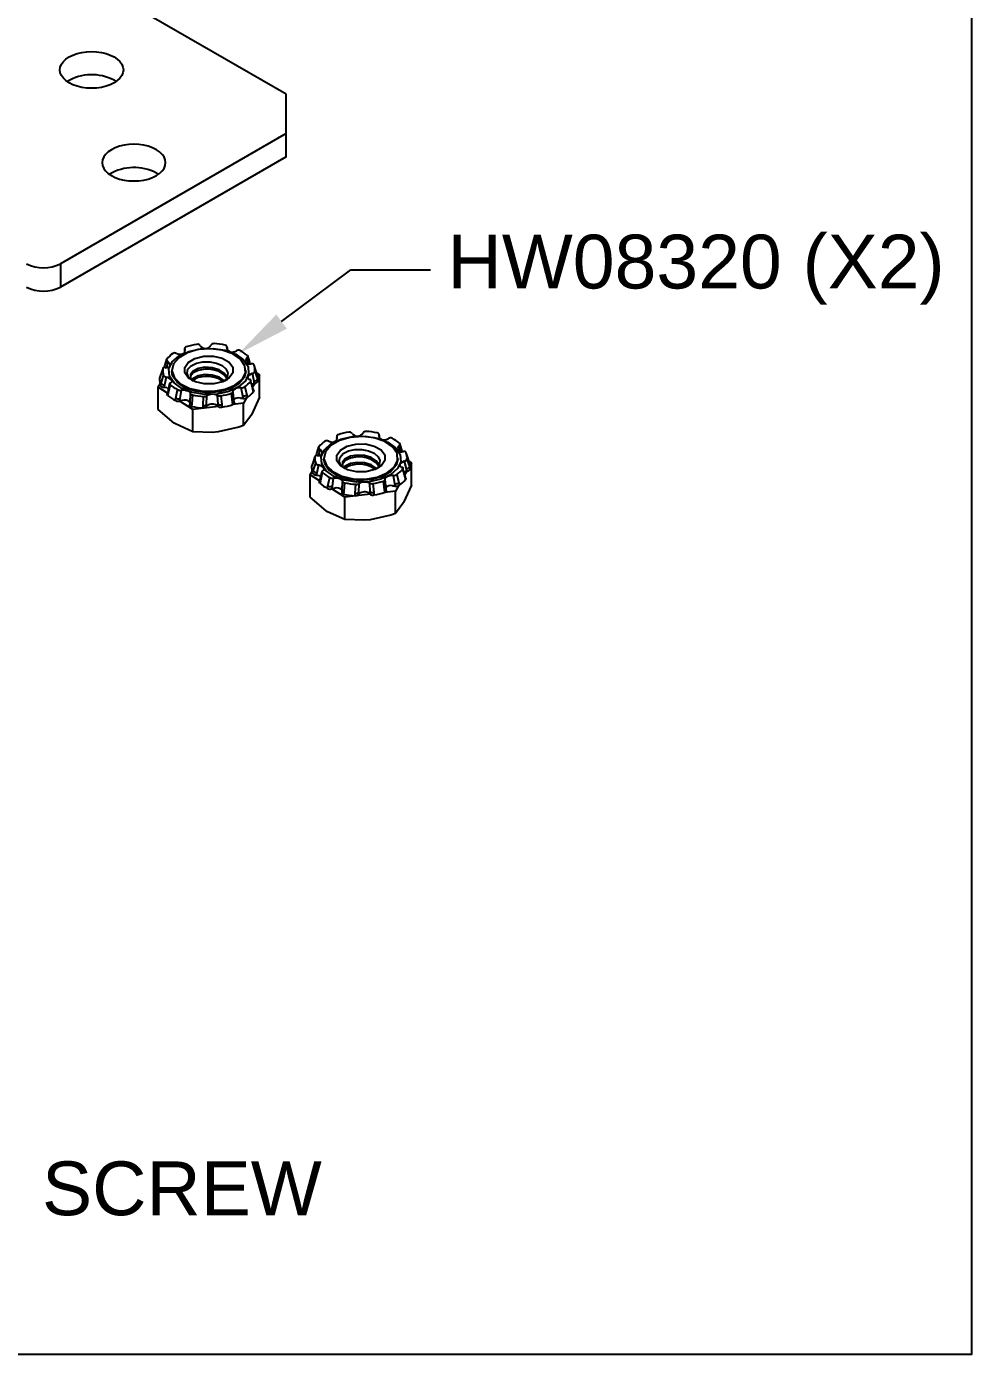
# Model space of a CAD drawing. Extents: x 0 to 11.4, y -13.7 to 0.
# Drawn here: x 8.121 to 11.414, y -13.68 to -9.052 of the extents above; entities that cross this region are included whole.
import ezdxf
from ezdxf import colors
from ezdxf.entities.mleader import LeaderData, LeaderLine
from ezdxf.math import Vec2, Vec3

# ---------------------------------------------------------------- set-up
doc = ezdxf.new("R2010")
doc.units = 0
doc.header["$LTSCALE"] = 0.5
doc.header["$MEASUREMENT"] = 0
for name, color, linetype in [('FAB DWG', 221, 'CONTINUOUS'), ('Hardware', 242, 'CONTINUOUS'), ('Mounting', 4, 'CONTINUOUS')]:
    doc.layers.add(name, color=color, linetype=linetype)
doc.layers.add('Text-Unprinted', color=131, linetype='CONTINUOUS', plot=False)
doc.styles.add('LSAD_Standard', font='arial.ttf')

msp = doc.modelspace()

# ---------------------------------------------------------------- linework, layer by layer
at = {"layer": 'Hardware', "linetype": 'Continuous', "transparency": 16777216}
for p, q in [((8.672, -10.1765), (8.6709, -10.1872)), ((8.8199, -10.1745), (8.8196, -10.1701)), ((8.6022, -10.2344), (8.6097, -10.2106)), ((8.6126, -10.2192), (8.6081, -10.2407)), ((8.8935, -10.2276), (8.8895, -10.207)), ((8.8905, -10.1983), (8.8973, -10.2214)), ((8.9001, -10.228), (8.8988, -10.2236)), ((8.5868, -10.2709), (8.5844, -10.2782)), ((8.587, -10.2701), (8.5845, -10.2774)), ((8.5954, -10.2446), (8.5868, -10.2709)), ((8.5868, -10.2709), (8.587, -10.2701)), ((8.5899, -10.2944), (8.5985, -10.2676)), ((8.6015, -10.2357), (8.5998, -10.2409)), ((8.6079, -10.2739), (8.6019, -10.301)), ((8.6272, -10.2491), (8.6272, -10.2537)), ((8.6299, -10.269), (8.6272, -10.2537)), ((8.8848, -10.2537), (8.8848, -10.2491)), ((8.9144, -10.2873), (8.9085, -10.2607)), ((8.9203, -10.2511), (8.9138, -10.2315)), ((8.9165, -10.2537), (8.9251, -10.2797)), ((8.9246, -10.264), (8.9203, -10.2511)), ((8.9234, -10.2602), (8.9325, -10.266)), ((8.9325, -10.266), (8.9273, -10.2752)), ((8.9325, -10.3439), (8.9325, -10.266)), ((8.5795, -10.3087), (8.586, -10.2972)), ((8.5795, -10.3866), (8.5795, -10.3087)), ((8.612, -10.3297), (8.5795, -10.3087)), ((8.5844, -10.2782), (8.5847, -10.2775)), ((8.5875, -10.3022), (8.5899, -10.2944)), ((8.6019, -10.301), (8.5996, -10.3089)), ((8.5996, -10.3089), (8.6019, -10.309)), ((8.6019, -10.309), (8.6019, -10.301)), ((8.6195, -10.2964), (8.6129, -10.3255)), ((8.6215, -10.2999), (8.6147, -10.3292)), ((8.6411, -10.3471), (8.6474, -10.3175)), ((8.6597, -10.3197), (8.6554, -10.3487)), ((8.8741, -10.3392), (8.8692, -10.3105)), ((8.8812, -10.3073), (8.8884, -10.3362)), ((8.9098, -10.3162), (8.9023, -10.2876)), ((8.9159, -10.2951), (8.9079, -10.3092)), ((8.912, -10.3242), (8.9098, -10.3162)), ((8.9129, -10.3213), (8.9106, -10.3132)), ((8.9144, -10.2953), (8.9144, -10.2873)), ((8.9169, -10.2949), (8.9144, -10.2873)), ((8.9144, -10.2953), (8.9169, -10.2949)), ((8.9251, -10.2797), (8.9276, -10.2873)), ((8.6131, -10.3257), (8.6109, -10.3339)), ((8.6147, -10.3292), (8.6125, -10.3373)), ((8.6131, -10.3257), (8.6131, -10.3256)), ((8.6395, -10.3556), (8.6411, -10.3471)), ((8.6554, -10.3487), (8.6538, -10.3574)), ((8.6538, -10.3574), (8.6554, -10.3568)), ((8.6998, -10.3863), (8.6545, -10.3571)), ((8.6554, -10.3568), (8.6554, -10.3487)), ((8.69, -10.3626), (8.6889, -10.3714)), ((8.6908, -10.3614), (8.6924, -10.3313)), ((8.6965, -10.3668), (8.6955, -10.3756)), ((8.6989, -10.3359), (8.6965, -10.3668)), ((8.7361, -10.3724), (8.7378, -10.3413)), ((8.7484, -10.3392), (8.7472, -10.3693)), ((8.7887, -10.3675), (8.7866, -10.3375)), ((8.7887, -10.3755), (8.7887, -10.3675)), ((8.7892, -10.3764), (8.7887, -10.3675)), ((8.7981, -10.3387), (8.801, -10.3695)), ((8.8387, -10.3606), (8.8351, -10.3299)), ((8.8401, -10.3692), (8.8387, -10.3606)), ((8.8763, -10.3649), (8.8397, -10.3694)), ((8.8399, -10.3249), (8.8424, -10.3547)), ((8.8452, -10.365), (8.8439, -10.3563)), ((8.8741, -10.3472), (8.8741, -10.3392)), ((8.8759, -10.3476), (8.8741, -10.3392)), ((8.8741, -10.3472), (8.8759, -10.3476)), ((8.8868, -10.3464), (8.8763, -10.3649)), ((8.8763, -10.4428), (8.8763, -10.3649)), ((8.8884, -10.3362), (8.8902, -10.3447)), ((8.9325, -10.3439), (8.9044, -10.4047)), ((8.7887, -10.3755), (8.6998, -10.3863)), ((8.6998, -10.4642), (8.6998, -10.3863)), ((8.736, -10.3812), (8.7361, -10.3724)), ((8.7472, -10.3693), (8.7471, -10.3782)), ((8.7471, -10.3782), (8.7472, -10.3773)), ((8.7472, -10.3773), (8.7472, -10.3693)), ((8.7887, -10.3755), (8.7892, -10.3764)), ((8.801, -10.3695), (8.8015, -10.3784)), ((8.6998, -10.4642), (8.6396, -10.4368)), ((9.2021, -10.4825), (9.2009, -10.4932)), ((9.3499, -10.4805), (9.3496, -10.476)), ((9.4205, -10.5043), (9.4273, -10.5274)), ((9.1255, -10.5505), (9.1168, -10.5769)), ((9.1315, -10.5417), (9.1298, -10.5469)), ((9.1322, -10.5404), (9.1397, -10.5166)), ((9.1426, -10.5252), (9.1381, -10.5466)), ((9.4235, -10.5336), (9.4195, -10.513)), ((9.4302, -10.534), (9.4288, -10.5296)), ((9.4503, -10.557), (9.4438, -10.5375)), ((9.1168, -10.5769), (9.1144, -10.5842)), ((9.1144, -10.5842), (9.1147, -10.5834)), ((9.117, -10.5761), (9.1146, -10.5834)), ((9.1168, -10.5769), (9.117, -10.5761)), ((9.1199, -10.6003), (9.1285, -10.5736)), ((9.1379, -10.5798), (9.132, -10.6069)), ((9.1572, -10.5551), (9.1572, -10.5597)), ((9.1599, -10.575), (9.1572, -10.5597)), ((9.4148, -10.5597), (9.4148, -10.5551)), ((9.4398, -10.6222), (9.4323, -10.5936)), ((9.4444, -10.5933), (9.4385, -10.5667)), ((9.4444, -10.6013), (9.4444, -10.5933)), ((9.4469, -10.6009), (9.4444, -10.5933)), ((9.4465, -10.5597), (9.4552, -10.5857)), ((9.4547, -10.5699), (9.4503, -10.557)), ((9.4534, -10.5661), (9.4625, -10.572)), ((9.4552, -10.5857), (9.4576, -10.5933)), ((9.4625, -10.572), (9.4573, -10.5811)), ((9.4625, -10.6498), (9.4625, -10.572)), ((9.1095, -10.6147), (9.1161, -10.6032)), ((9.142, -10.6357), (9.1095, -10.6147)), ((9.1095, -10.6926), (9.1095, -10.6147)), ((9.1176, -10.6082), (9.1199, -10.6003)), ((9.132, -10.6069), (9.1296, -10.6148)), ((9.1296, -10.6148), (9.132, -10.615)), ((9.132, -10.615), (9.132, -10.6069)), ((9.1431, -10.6316), (9.1409, -10.6399)), ((9.1447, -10.6351), (9.1426, -10.6433)), ((9.1496, -10.6023), (9.1429, -10.6315)), ((9.1431, -10.6316), (9.1431, -10.6315)), ((9.1515, -10.6059), (9.1447, -10.6351)), ((9.1711, -10.6531), (9.1774, -10.6235)), ((9.1897, -10.6257), (9.1854, -10.6547)), ((9.2208, -10.6673), (9.2224, -10.6373)), ((9.2289, -10.6418), (9.2265, -10.6728)), ((9.2784, -10.6452), (9.2772, -10.6752)), ((9.3187, -10.6734), (9.3167, -10.6435)), ((9.3281, -10.6446), (9.331, -10.6755)), ((9.3687, -10.6666), (9.3652, -10.6358)), ((9.3699, -10.6308), (9.3724, -10.6607)), ((9.4041, -10.6451), (9.3992, -10.6165)), ((9.4041, -10.6532), (9.4041, -10.6451)), ((9.406, -10.6536), (9.4041, -10.6451)), ((9.4112, -10.6133), (9.4184, -10.6422)), ((9.4184, -10.6422), (9.4202, -10.6506)), ((9.4459, -10.6011), (9.4379, -10.6152)), ((9.4421, -10.6301), (9.4398, -10.6222)), ((9.4429, -10.6272), (9.4406, -10.6192)), ((9.4444, -10.6013), (9.4469, -10.6009)), ((9.1695, -10.6616), (9.1711, -10.6531)), ((9.1854, -10.6547), (9.1838, -10.6633)), ((9.1838, -10.6633), (9.1854, -10.6628)), ((9.2298, -10.6923), (9.1845, -10.6631)), ((9.1854, -10.6628), (9.1854, -10.6547)), ((9.22, -10.6685), (9.219, -10.6774)), ((9.2265, -10.6728), (9.2255, -10.6815)), ((9.3187, -10.6815), (9.2298, -10.6923)), ((9.266, -10.6872), (9.2661, -10.6783)), ((9.2661, -10.6783), (9.2678, -10.6473)), ((9.2772, -10.6752), (9.2771, -10.6842)), ((9.2771, -10.6842), (9.2772, -10.6833)), ((9.2772, -10.6833), (9.2772, -10.6752)), ((9.3187, -10.6815), (9.3187, -10.6734)), ((9.3192, -10.6823), (9.3187, -10.6734)), ((9.3187, -10.6815), (9.3192, -10.6823)), ((9.331, -10.6755), (9.3315, -10.6843)), ((9.3701, -10.6752), (9.3687, -10.6666)), ((9.4063, -10.6709), (9.3697, -10.6753)), ((9.3752, -10.671), (9.3739, -10.6623)), ((9.4041, -10.6532), (9.406, -10.6536)), ((9.4168, -10.6523), (9.4063, -10.6709)), ((9.4063, -10.7488), (9.4063, -10.6709)), ((9.4625, -10.6498), (9.4344, -10.7107)), ((9.2298, -10.7701), (9.2298, -10.6923)), ((9.2298, -10.7701), (9.1697, -10.7427))]:
    msp.add_line(p, q, dxfattribs=at)
at = {"layer": 'Hardware', "linetype": 'Continuous', "transparency": 16777216, "flags": 128}
for points in [[(8.6193, -10.2703), (8.6172, -10.2451), (8.6286, -10.2208), (8.6525, -10.1996), (8.6865, -10.1838), (8.7273, -10.1749), (8.771, -10.1736), (8.8131, -10.1802), (8.8497, -10.194), (8.8771, -10.2136), (8.8926, -10.2372), (8.8948, -10.2624), (8.8834, -10.2867), (8.8595, -10.3078), (8.8255, -10.3237), (8.7846, -10.3326), (8.741, -10.3339), (8.6988, -10.3273), (8.6623, -10.3135), (8.6349, -10.2938), (8.6193, -10.2703)], [(8.882, -10.2339), (8.8666, -10.2111), (8.8392, -10.1924), (8.8028, -10.1799), (8.7613, -10.1748), (8.7192, -10.1779), (8.6811, -10.1886), (8.6512, -10.2059), (8.6325, -10.2279), (8.6273, -10.2522), (8.636, -10.2761), (8.6577, -10.2972), (8.6901, -10.313), (8.7296, -10.3219), (8.7719, -10.3229), (8.8126, -10.3159), (8.8471, -10.3017), (8.8717, -10.2818), (8.8838, -10.2583), (8.882, -10.2339)], [(8.6428, -10.1909), (8.644, -10.1915), (8.6511, -10.1937), (8.6583, -10.1941), (8.6645, -10.1927), (8.6692, -10.1897), (8.6721, -10.1855), (8.6729, -10.1805), (8.672, -10.1765)], [(8.8196, -10.1701), (8.8194, -10.1711), (8.8201, -10.1766), (8.8233, -10.1814), (8.8283, -10.1846), (8.8344, -10.1862), (8.841, -10.186), (8.8477, -10.1841), (8.8522, -10.1817)], [(8.6035, -10.2407), (8.6048, -10.2408), (8.6114, -10.2405), (8.6167, -10.2386), (8.6198, -10.2354), (8.6208, -10.2313), (8.6195, -10.2268), (8.6162, -10.2223), (8.6126, -10.2192)], [(8.6097, -10.2106), (8.6088, -10.2126), (8.6091, -10.2149), (8.6103, -10.2172), (8.6126, -10.2192)], [(8.6725, -10.2592), (8.6721, -10.24), (8.6845, -10.2222), (8.7078, -10.2084), (8.7385, -10.2009), (8.7718, -10.2007), (8.8027, -10.2079), (8.8264, -10.2213), (8.8395, -10.239), (8.8398, -10.2582), (8.8274, -10.2761), (8.8041, -10.2898), (8.7735, -10.2973), (8.7402, -10.2975), (8.7093, -10.2904), (8.6855, -10.2769), (8.6725, -10.2592)], [(8.7006, -10.2867), (8.6997, -10.2863), (8.6857, -10.2742), (8.68, -10.2604), (8.6832, -10.2464), (8.6946, -10.2342), (8.7129, -10.2251), (8.7353, -10.2202), (8.7598, -10.22), (8.7828, -10.2246), (8.8022, -10.2333), (8.8157, -10.2452), (8.8218, -10.2587), (8.8202, -10.2727), (8.8174, -10.2781), (8.8174, -10.2781)], [(8.8895, -10.207), (8.8887, -10.2079), (8.885, -10.2129), (8.8837, -10.2179), (8.8848, -10.2223), (8.888, -10.2256), (8.8929, -10.2276), (8.899, -10.2281), (8.9041, -10.2275)], [(8.8973, -10.2214), (8.8982, -10.2225), (8.8988, -10.2236)], [(8.6035, -10.2407), (8.6004, -10.2407), (8.5979, -10.2414), (8.5962, -10.2428), (8.5954, -10.2446)], [(8.6022, -10.2344), (8.6015, -10.2355), (8.6015, -10.2357)], [(8.6224, -10.2944), (8.6233, -10.2941), (8.627, -10.2918), (8.6283, -10.2887), (8.6272, -10.2851), (8.624, -10.2814), (8.6191, -10.2781), (8.6129, -10.2753), (8.6079, -10.2739)], [(8.8848, -10.2537), (8.8794, -10.275), (8.8608, -10.2969), (8.8308, -10.3143), (8.7927, -10.325), (8.7507, -10.328), (8.7092, -10.323), (8.6727, -10.3105), (8.6453, -10.2918), (8.6299, -10.269)], [(8.8196, -10.2749), (8.8097, -10.2598), (8.7916, -10.248), (8.768, -10.2409), (8.7426, -10.2395), (8.7193, -10.2436), (8.7015, -10.2525), (8.6921, -10.2645), (8.6923, -10.2775), (8.6972, -10.2834)], [(8.8171, -10.2775), (8.8097, -10.2662), (8.7916, -10.2543), (8.7758, -10.2489), (8.7583, -10.246), (8.7426, -10.2458), (8.7193, -10.25), (8.7015, -10.2589), (8.6921, -10.2709), (8.6922, -10.2772)], [(8.8105, -10.2865), (8.8097, -10.2853), (8.7916, -10.2735), (8.768, -10.2664), (8.7426, -10.265), (8.7193, -10.2691), (8.7015, -10.278), (8.6978, -10.2828)], [(8.8035, -10.2876), (8.7916, -10.2798), (8.7758, -10.2744), (8.7583, -10.2715), (8.7426, -10.2713), (8.7193, -10.2755), (8.7015, -10.2844), (8.6998, -10.2865)], [(8.8106, -10.2864), (8.821, -10.2804), (8.829, -10.2733)], [(8.9085, -10.2607), (8.9072, -10.2611), (8.9005, -10.2642), (8.8953, -10.268), (8.8921, -10.2721), (8.8912, -10.2758), (8.8924, -10.2789), (8.8958, -10.2812), (8.8994, -10.2822)], [(8.6019, -10.309), (8.6092, -10.3102), (8.6108, -10.3107)], [(8.6108, -10.3107), (8.6159, -10.3116), (8.6162, -10.3117)], [(8.6224, -10.2944), (8.6206, -10.2953), (8.6198, -10.2966), (8.6201, -10.2982), (8.6215, -10.2999)], [(8.6924, -10.3313), (8.6925, -10.3309), (8.6918, -10.328), (8.6887, -10.3252), (8.6837, -10.3228), (8.6776, -10.3209), (8.6709, -10.3197), (8.6643, -10.3194), (8.6597, -10.3197)], [(8.8692, -10.3105), (8.868, -10.3105), (8.8609, -10.311), (8.8537, -10.3125), (8.8474, -10.3147), (8.8427, -10.3174), (8.8399, -10.3202), (8.8391, -10.323), (8.8399, -10.3249)], [(8.9023, -10.2876), (8.9031, -10.2858), (8.9029, -10.2842), (8.9016, -10.283), (8.8994, -10.2822)], [(8.9056, -10.2978), (8.9127, -10.2956), (8.9144, -10.2953)], [(8.9128, -10.3213), (8.9129, -10.3227), (8.912, -10.3242)], [(8.6125, -10.3373), (8.6112, -10.3357), (8.6109, -10.3341), (8.611, -10.3339)], [(8.6554, -10.3568), (8.6608, -10.3556), (8.6623, -10.3555)], [(8.6965, -10.3668), (8.6947, -10.3663), (8.6931, -10.3657), (8.6917, -10.365), (8.6908, -10.3643), (8.6902, -10.3635), (8.6899, -10.3627), (8.69, -10.3626)], [(8.69, -10.3626), (8.6902, -10.362), (8.6908, -10.3614)], [(8.6924, -10.3313), (8.6925, -10.3326), (8.6937, -10.3338), (8.6959, -10.335), (8.6989, -10.3359)], [(8.8351, -10.3299), (8.8378, -10.3288), (8.8395, -10.3275), (8.8403, -10.3261), (8.8399, -10.3249)], [(8.8387, -10.3606), (8.8404, -10.3599), (8.8418, -10.3592), (8.8429, -10.3584), (8.8436, -10.3576), (8.8439, -10.3567), (8.8439, -10.3563)], [(8.8451, -10.3651), (8.8452, -10.3657), (8.8442, -10.3671), (8.8423, -10.3683), (8.8401, -10.3692)], [(8.8664, -10.3466), (8.8728, -10.347), (8.8741, -10.3472)], [(8.6396, -10.4368), (8.6354, -10.4339), (8.5795, -10.3866)], [(8.6955, -10.3756), (8.6926, -10.3747), (8.6904, -10.3736), (8.6892, -10.3723), (8.6891, -10.3714)], [(8.7471, -10.3782), (8.7463, -10.3793), (8.7446, -10.3803), (8.7419, -10.381), (8.7388, -10.3813), (8.736, -10.3812)], [(8.7472, -10.3773), (8.7488, -10.3748), (8.7496, -10.3743)], [(8.785, -10.3727), (8.7883, -10.3749), (8.7887, -10.3755)], [(8.9044, -10.4047), (8.9024, -10.4082), (8.8763, -10.4428)], [(8.8763, -10.4428), (8.8602, -10.4483), (8.788, -10.4649)], [(8.788, -10.4649), (8.769, -10.4666), (8.6998, -10.4642)], [(9.1493, -10.5763), (9.1472, -10.5511), (9.1586, -10.5267), (9.1825, -10.5056), (9.2165, -10.4898), (9.2573, -10.4808), (9.301, -10.4796), (9.3431, -10.4862), (9.3797, -10.5), (9.4071, -10.5196), (9.4226, -10.5432), (9.4248, -10.5684), (9.4134, -10.5927), (9.3895, -10.6138), (9.3555, -10.6296), (9.3146, -10.6386), (9.271, -10.6398), (9.2289, -10.6333), (9.1923, -10.6195), (9.1649, -10.5998), (9.1493, -10.5763)], [(9.4121, -10.5398), (9.3966, -10.517), (9.3692, -10.4984), (9.3328, -10.4858), (9.2913, -10.4808), (9.2492, -10.4838), (9.2112, -10.4946), (9.1812, -10.5119), (9.1626, -10.5339), (9.1573, -10.5582), (9.166, -10.5821), (9.1877, -10.6031), (9.2201, -10.619), (9.2596, -10.6279), (9.3019, -10.6289), (9.3426, -10.6219), (9.3771, -10.6077), (9.4017, -10.5877), (9.4138, -10.5643), (9.4121, -10.5398)], [(9.1728, -10.4969), (9.174, -10.4974), (9.1811, -10.4997), (9.1883, -10.5001), (9.1945, -10.4986), (9.1992, -10.4956), (9.2021, -10.4914), (9.2029, -10.4865), (9.2021, -10.4825)], [(9.2025, -10.5652), (9.2021, -10.546), (9.2146, -10.5281), (9.2379, -10.5144), (9.2685, -10.5069), (9.3018, -10.5067), (9.3327, -10.5139), (9.3565, -10.5273), (9.3695, -10.545), (9.3699, -10.5642), (9.3574, -10.582), (9.3341, -10.5958), (9.3035, -10.6033), (9.2702, -10.6035), (9.2393, -10.5963), (9.2155, -10.5829), (9.2025, -10.5652)], [(9.3496, -10.476), (9.3494, -10.4771), (9.3502, -10.4826), (9.3533, -10.4873), (9.3583, -10.4906), (9.3644, -10.4921), (9.3711, -10.4919), (9.3777, -10.4901), (9.3822, -10.4877)], [(9.1335, -10.5467), (9.1304, -10.5467), (9.1279, -10.5474), (9.1262, -10.5487), (9.1255, -10.5505)], [(9.1322, -10.5404), (9.1316, -10.5415), (9.1315, -10.5417)], [(9.1335, -10.5467), (9.1348, -10.5468), (9.1415, -10.5465), (9.1467, -10.5445), (9.1499, -10.5413), (9.1508, -10.5373), (9.1495, -10.5328), (9.1462, -10.5283), (9.1426, -10.5252)], [(9.1397, -10.5166), (9.1388, -10.5186), (9.1391, -10.5209), (9.1404, -10.5231), (9.1426, -10.5252)], [(9.2306, -10.5926), (9.2297, -10.5923), (9.2157, -10.5802), (9.21, -10.5663), (9.2132, -10.5524), (9.2246, -10.5402), (9.243, -10.531), (9.2654, -10.5262), (9.2898, -10.526), (9.3128, -10.5306), (9.3322, -10.5392), (9.3457, -10.5511), (9.3519, -10.5647), (9.3502, -10.5787), (9.3474, -10.5841), (9.3474, -10.5841)], [(9.3497, -10.5809), (9.3397, -10.5658), (9.3216, -10.5539), (9.298, -10.5469), (9.2726, -10.5454), (9.2493, -10.5496), (9.2315, -10.5585), (9.2221, -10.5705), (9.2223, -10.5835), (9.2273, -10.5894)], [(9.3471, -10.5834), (9.3397, -10.5722), (9.3216, -10.5603), (9.3058, -10.5549), (9.2883, -10.552), (9.2726, -10.5518), (9.2493, -10.556), (9.2315, -10.5648), (9.2221, -10.5768), (9.2222, -10.5832)], [(9.4195, -10.513), (9.4187, -10.5138), (9.415, -10.5188), (9.4137, -10.5239), (9.4148, -10.5283), (9.418, -10.5316), (9.4229, -10.5336), (9.429, -10.5341), (9.4341, -10.5335)], [(9.4273, -10.5274), (9.4282, -10.5285), (9.4288, -10.5296)], [(9.1525, -10.6003), (9.1533, -10.6001), (9.157, -10.5978), (9.1583, -10.5946), (9.1572, -10.591), (9.154, -10.5874), (9.1491, -10.5841), (9.1429, -10.5813), (9.1379, -10.5798)], [(9.4148, -10.5597), (9.4094, -10.5809), (9.3908, -10.6029), (9.3608, -10.6202), (9.3227, -10.631), (9.2807, -10.634), (9.2392, -10.629), (9.2028, -10.6164), (9.1754, -10.5978), (9.1599, -10.575)], [(9.3405, -10.5925), (9.3397, -10.5913), (9.3216, -10.5794), (9.298, -10.5724), (9.2726, -10.5709), (9.2493, -10.5751), (9.2315, -10.584), (9.2278, -10.5887)], [(9.3335, -10.5936), (9.3216, -10.5858), (9.3058, -10.5804), (9.2883, -10.5775), (9.2726, -10.5773), (9.2493, -10.5815), (9.2315, -10.5903), (9.2298, -10.5925)], [(9.3406, -10.5924), (9.351, -10.5864), (9.3591, -10.5793)], [(9.4385, -10.5667), (9.4372, -10.5671), (9.4305, -10.5702), (9.4253, -10.574), (9.4221, -10.578), (9.4212, -10.5817), (9.4225, -10.5848), (9.4258, -10.5872), (9.4294, -10.5882)], [(9.4323, -10.5936), (9.4331, -10.5918), (9.4329, -10.5902), (9.4316, -10.589), (9.4294, -10.5882)], [(9.132, -10.615), (9.1392, -10.6162), (9.1409, -10.6167)], [(9.1409, -10.6167), (9.1459, -10.6176), (9.1462, -10.6176)], [(9.1426, -10.6433), (9.1412, -10.6416), (9.1409, -10.64), (9.141, -10.6399)], [(9.1525, -10.6003), (9.1506, -10.6013), (9.1498, -10.6026), (9.1501, -10.6042), (9.1515, -10.6059)], [(9.2224, -10.6373), (9.2226, -10.6368), (9.2218, -10.634), (9.2187, -10.6312), (9.2137, -10.6287), (9.2076, -10.6269), (9.2009, -10.6257), (9.1943, -10.6253), (9.1897, -10.6257)], [(9.2224, -10.6373), (9.2225, -10.6386), (9.2238, -10.6398), (9.2259, -10.6409), (9.2289, -10.6418)], [(9.3652, -10.6358), (9.3678, -10.6347), (9.3696, -10.6334), (9.3703, -10.6321), (9.3699, -10.6308)], [(9.3992, -10.6165), (9.398, -10.6165), (9.3909, -10.6169), (9.3837, -10.6185), (9.3775, -10.6207), (9.3727, -10.6234), (9.3699, -10.6262), (9.3691, -10.629), (9.3699, -10.6308)], [(9.4356, -10.6038), (9.4427, -10.6016), (9.4444, -10.6013)], [(9.4429, -10.6272), (9.4429, -10.6287), (9.4421, -10.6301)], [(9.1854, -10.6628), (9.1908, -10.6616), (9.1923, -10.6615)], [(9.2255, -10.6815), (9.2226, -10.6807), (9.2204, -10.6796), (9.2192, -10.6783), (9.2191, -10.6774)], [(9.22, -10.6685), (9.2202, -10.668), (9.2208, -10.6673)], [(9.2265, -10.6728), (9.2247, -10.6723), (9.2231, -10.6717), (9.2218, -10.671), (9.2208, -10.6702), (9.2202, -10.6695), (9.22, -10.6687), (9.22, -10.6685)], [(9.2771, -10.6842), (9.2763, -10.6853), (9.2746, -10.6863), (9.2719, -10.6869), (9.2688, -10.6873), (9.266, -10.6872)], [(9.2772, -10.6833), (9.2789, -10.6808), (9.2796, -10.6802)], [(9.3151, -10.6787), (9.3183, -10.6809), (9.3187, -10.6815)], [(9.3687, -10.6666), (9.3704, -10.6659), (9.3718, -10.6652), (9.3729, -10.6644), (9.3736, -10.6635), (9.3739, -10.6627), (9.3739, -10.6623)], [(9.3751, -10.671), (9.3752, -10.6717), (9.3743, -10.673), (9.3723, -10.6743), (9.3701, -10.6752)], [(9.3964, -10.6525), (9.4028, -10.6529), (9.4041, -10.6532)], [(9.1697, -10.7427), (9.1654, -10.7399), (9.1095, -10.6926)], [(9.4344, -10.7107), (9.4324, -10.7141), (9.4063, -10.7488)], [(9.318, -10.7708), (9.299, -10.7726), (9.2298, -10.7701)], [(9.4063, -10.7488), (9.3902, -10.7543), (9.318, -10.7708)]]:
    msp.add_lwpolyline(points, dxfattribs=at)
at = {"layer": 'Hardware', "linetype": 'Continuous', "transparency": 16777216}
for centre, radius, start, end in [((8.6781, -10.1746), 0.00634, 101.3988, 198.027), ((8.7502, -10.3953), 0.2385, 98.7652, 107.9294), ((8.7161, -10.171), 0.0117, 37.6775, 100.7516), ((8.7439, -10.1507), 0.0228, 215.2748, 329.7452), ((8.7728, -10.1675), 0.0106, 82.8637, 150.3806), ((8.7573, -10.4186), 0.2623, 77.7146, 86.3153), ((8.8124, -10.1695), 0.00714, 355.3342, 84.6251), ((8.8593, -10.1923), 0.0127, 65.6104, 123.6958), ((8.8031, -10.299), 0.1333, 49.0394, 62.5532), ((8.6903, -10.2756), 0.1035, 125.1105, 141.1184), ((8.6368, -10.2015), 0.0121, 60.5714, 120.0429), ((8.8865, -10.2023), 0.00565, 302.5982, 44.3927), ((8.8935, -10.225), 0.00549, 326.4693, 14.7058), ((8.9069, -10.235), 0.00792, 33.3804, 110.3856), ((8.6502, -10.2491), 0.055, 175.2716, 199.7153), ((8.6096, -10.2611), 0.0129, 210.4472, 262.2003), ((8.6068, -10.2371), 0.00546, 165.7377, 222.8706), ((8.7843, -10.2325), 0.0605, 300.5841, 317.6466), ((8.9065, -10.2503), 0.0106, 280.6668, 341.4411), ((8.8617, -10.2492), 0.055, 355.2716, 19.7153), ((8.869, -10.2828), 0.0587, 355.6055, 19.3815), ((8.6429, -10.2827), 0.0587, 175.6055, 199.3815), ((8.5993, -10.2951), 0.0137, 210.9431, 271.0047), ((8.602, -10.2866), 0.0144, 212.8177, 269.6626), ((8.7089, -10.1992), 0.1333, 229.0394, 242.5532), ((8.6572, -10.2978), 0.022, 243.4903, 276.4849), ((8.8701, -10.2899), 0.0207, 267.5413, 302.6372), ((8.8217, -10.2226), 0.1035, 305.1105, 321.1184), ((8.9073, -10.3139), 0.00338, 317.021, 11.4851), ((8.9139, -10.2752), 0.0121, 272.4804, 338.1996), ((8.9162, -10.2827), 0.0123, 273.1709, 338.0339), ((8.7056, -10.2294), 0.1425, 229.2257, 242.3669), ((8.6167, -10.3261), 0.00364, 173.0789, 236.6804), ((8.6489, -10.3378), 0.0202, 242.2121, 283.964), ((8.6505, -10.3286), 0.0208, 243.0849, 283.6522), ((8.6719, -10.3808), 0.0271, 45.908, 110.7384), ((8.7547, -10.0796), 0.2623, 257.7146, 266.3153), ((8.7402, -10.3257), 0.0158, 261.4049, 301.2621), ((8.7691, -10.3754), 0.0418, 65.2136, 119.8064), ((8.7684, -10.3973), 0.0297, 55.7782, 129.2418), ((8.7942, -10.3202), 0.0189, 246.5366, 281.9157), ((8.7971, -10.3551), 0.015, 235.7315, 285.1856), ((8.7617, -10.103), 0.2385, 278.7652, 287.9294), ((8.8596, -10.374), 0.0282, 76.1803, 129.0592), ((8.8417, -10.3569), 0.00226, 13.7673, 71.5329), ((8.8774, -10.319), 0.0204, 260.6589, 302.4512), ((8.8793, -10.3283), 0.0196, 260.0606, 303.5986), ((8.8262, -10.2544), 0.1106, 305.3309, 320.898), ((8.7546, -10.1015), 0.2803, 257.8332, 266.1966), ((8.7389, -10.3609), 0.0118, 256.2761, 314.9392), ((8.7973, -10.3652), 0.0138, 233.9037, 287.6557), ((8.7621, -10.1265), 0.2549, 278.8916, 287.8031), ((9.2203, -10.5816), 0.1035, 125.1105, 141.1184), ((9.1668, -10.5074), 0.0121, 60.5714, 120.0429), ((9.2081, -10.4805), 0.00634, 101.3988, 198.027), ((9.2802, -10.7012), 0.2385, 98.7652, 107.9294), ((9.2461, -10.477), 0.0117, 37.6775, 100.7516), ((9.2739, -10.4567), 0.0228, 215.2748, 329.7452), ((9.3029, -10.4735), 0.0106, 82.8637, 150.3806), ((9.2873, -10.7246), 0.2623, 77.7146, 86.3153), ((9.3425, -10.4755), 0.00714, 355.3342, 84.6251), ((9.3893, -10.4983), 0.0127, 65.6104, 123.6958), ((9.3331, -10.605), 0.1333, 49.0394, 62.5532), ((9.4165, -10.5083), 0.00565, 302.5982, 44.3927), ((9.1802, -10.5551), 0.055, 175.2716, 199.7153), ((9.1368, -10.543), 0.00546, 165.7377, 222.8706), ((9.4235, -10.531), 0.00549, 326.4693, 14.7058), ((9.4369, -10.5409), 0.00792, 33.3804, 110.3856), ((9.3918, -10.5551), 0.055, 355.2716, 19.7153), ((9.1729, -10.5887), 0.0587, 175.6055, 199.3815), ((9.1396, -10.5671), 0.0129, 210.4472, 262.2003), ((9.3143, -10.5385), 0.0605, 300.5841, 317.6466), ((9.3517, -10.5286), 0.1035, 305.1105, 321.1184), ((9.4365, -10.5563), 0.0106, 280.6668, 341.4411), ((9.4439, -10.5812), 0.0121, 272.4804, 338.1996), ((9.4462, -10.5887), 0.0123, 273.1709, 338.0339), ((9.399, -10.5888), 0.0587, 355.6055, 19.3815), ((9.1293, -10.6011), 0.0137, 210.9431, 271.0047), ((9.132, -10.5925), 0.0144, 212.8177, 269.6626), ((9.2356, -10.5354), 0.1425, 229.2257, 242.3669), ((9.1467, -10.6321), 0.00364, 173.0789, 236.6804), ((9.2389, -10.5052), 0.1333, 229.0394, 242.5532), ((9.1873, -10.6038), 0.022, 243.4903, 276.4849), ((9.2847, -10.3856), 0.2623, 257.7146, 266.3153), ((9.2702, -10.6316), 0.0158, 261.4049, 301.2621), ((9.2991, -10.6814), 0.0418, 65.2136, 119.8064), ((9.3242, -10.6262), 0.0189, 246.5366, 281.9157), ((9.2917, -10.4089), 0.2385, 278.7652, 287.9294), ((9.4001, -10.5959), 0.0207, 267.5413, 302.6372), ((9.4074, -10.625), 0.0204, 260.6589, 302.4512), ((9.3562, -10.5604), 0.1106, 305.3309, 320.898), ((9.4373, -10.6199), 0.00338, 317.021, 11.4851), ((9.1789, -10.6437), 0.0202, 242.2121, 283.964), ((9.1805, -10.6345), 0.0208, 243.0849, 283.6522), ((9.2019, -10.6868), 0.0271, 45.908, 110.7384), ((9.2846, -10.4075), 0.2803, 257.8332, 266.1966), ((9.2689, -10.6669), 0.0118, 256.2761, 314.9392), ((9.2984, -10.7032), 0.0297, 55.7782, 129.2418), ((9.3271, -10.6611), 0.015, 235.7315, 285.1856), ((9.3274, -10.6712), 0.0138, 233.9037, 287.6557), ((9.2921, -10.4325), 0.2549, 278.8916, 287.8031), ((9.3897, -10.6799), 0.0282, 76.1803, 129.0592), ((9.3717, -10.6628), 0.00226, 13.7673, 71.5329), ((9.4093, -10.6343), 0.0196, 260.0606, 303.5986)]:
    msp.add_arc(centre, radius, start, end, dxfattribs=at)
at = {"layer": 'Mounting', "linetype": 'Continuous', "lineweight": 25, "transparency": 16777216}
for p, q in [((9.0253, -9.2879), (8.2003, -8.8114)), ((8.4258, -9.2389), (8.433, -9.2434)), ((9.0253, -9.424), (9.0253, -9.2879)), ((9.0253, -9.424), (8.2387, -9.8783)), ((9.0253, -9.5053), (9.0253, -9.424)), ((9.0253, -9.5053), (8.2387, -9.9596)), ((8.5732, -9.5622), (8.5803, -9.5668)), ((8.2387, -9.8783), (8.2387, -9.9596))]:
    msp.add_line(p, q, dxfattribs=at)
at = {"layer": 'Mounting', "linetype": 'Continuous', "lineweight": 25, "transparency": 16777216, "flags": 128}
for points in [[(8.4258, -9.1576), (8.4371, -9.1652), (8.4462, -9.1738), (8.4528, -9.183), (8.4569, -9.1928), (8.4583, -9.2028), (8.4569, -9.2128), (8.4528, -9.2225), (8.4462, -9.2318), (8.4371, -9.2403), (8.4258, -9.248), (8.4126, -9.2545), (8.3978, -9.2597), (8.3818, -9.2636), (8.3649, -9.2659), (8.3476, -9.2667), (8.3303, -9.2659), (8.3134, -9.2636), (8.2973, -9.2597), (8.2825, -9.2545), (8.2693, -9.248), (8.2581, -9.2403), (8.249, -9.2318), (8.2423, -9.2225), (8.2383, -9.2128), (8.2369, -9.2028), (8.2383, -9.1928), (8.2423, -9.183), (8.249, -9.1738), (8.2581, -9.1652), (8.2693, -9.1576), (8.2825, -9.1511), (8.2973, -9.1458), (8.3134, -9.142), (8.3303, -9.1396), (8.3476, -9.1389), (8.3649, -9.1396), (8.3818, -9.142), (8.3978, -9.1458), (8.4126, -9.1511), (8.4258, -9.1576)], [(8.4167, -9.5713), (8.4299, -9.5778), (8.4447, -9.5831), (8.4607, -9.5869), (8.4776, -9.5892), (8.4949, -9.59), (8.5122, -9.5892), (8.5291, -9.5869), (8.5452, -9.5831), (8.56, -9.5778), (8.5732, -9.5713), (8.5844, -9.5637), (8.5935, -9.5551), (8.6002, -9.5459), (8.6042, -9.5361), (8.6056, -9.5261), (8.6042, -9.5161), (8.6002, -9.5063), (8.5935, -9.4971), (8.5844, -9.4885), (8.5732, -9.4809), (8.56, -9.4744), (8.5452, -9.4691), (8.5291, -9.4653), (8.5122, -9.463), (8.4949, -9.4622), (8.4776, -9.463), (8.4607, -9.4653), (8.4447, -9.4691), (8.4299, -9.4744), (8.4167, -9.4809), (8.4054, -9.4885), (8.3963, -9.4971), (8.3897, -9.5063), (8.3856, -9.5161), (8.3842, -9.5261), (8.3856, -9.5361), (8.3897, -9.5459), (8.3963, -9.5551), (8.4054, -9.5637), (8.4167, -9.5713)]]:
    msp.add_lwpolyline(points, dxfattribs=at)
at = {"layer": 'Mounting', "linetype": 'Continuous', "lineweight": 25, "transparency": 16777216}
for centre, radius, start, end in [((8.348, -9.386), 0.1665, 62.1324, 121.0467), ((8.4954, -9.7094), 0.1665, 62.1324, 121.0467), ((8.1797, -9.7646), 0.128, 242.5977, 297.4023), ((8.1797, -9.8459), 0.128, 242.5977, 297.4023)]:
    msp.add_arc(centre, radius, start, end, dxfattribs=at)
at = {"layer": 'Text-Unprinted', "ltscale": 0.5, "transparency": 16777216}
msp.add_lwpolyline([(0, 0), (11.4138, 0), (11.4138, -13.6803), (0, -13.6803)], close=True, dxfattribs=at)

# ---------------------------------------------------------------- leaders
at = {"layer": 'FAB DWG', "ltscale": 0.5, "transparency": 16777216}
ml = msp.add_multileader_mtext('Standard', dxfattribs=at)
ml.set_content('HW08320 (X2)', color=256, style='LSAD_Standard')
ml.set_leader_properties()
ml.build(insert=Vec2(0, 0))
ml.multileader.update_dxf_attribs({"text_left_attachment_type": 2, "text_right_attachment_type": 2, "dogleg_length": 0.2772, "arrow_head_size": 0.1875})
ctx = ml.context
ctx.base_point, ctx.char_height, ctx.arrow_head_size, ctx.landing_gap_size, ctx.plane_origin = Vec3(9.5283, -9.9001), 0.1875, 0.1875, 0.09, Vec3(4.675, -2.095)
ctx.left_attachment, ctx.right_attachment, ctx.text_align_type = 2, 2, 2
notes = []
notes.append((ctx, [(1, (1, 1, 0), (9.2511, -9.9001), (1, 0), 0.2772, [(0, [(8.8593, -10.1923)], 0, [])])]))
ctx.mtext.insert, ctx.mtext.rotation, ctx.mtext.alignment, ctx.mtext.flow_direction = Vec3(11.3203, -9.7772), 6.283185, 3, 5
ml = msp.add_multileader_mtext('Standard', dxfattribs=at)
ml.set_content('\\A1;1/4-20x {\\H0.7x;\\S3/4;}" FLAT HEAD SCREW\\PHW14204{\\Fromans|c0;\\H0.71429x;\\W0.85; }', color=256, style='LSAD_Standard')
ml.set_leader_properties()
ml.build(insert=Vec2(0, 0))
ml.multileader.update_dxf_attribs({"text_left_attachment_type": 2, "text_right_attachment_type": 2, "dogleg_length": 0.2772, "arrow_head_size": 0.1875})
ctx = ml.context
ctx.base_point, ctx.char_height, ctx.arrow_head_size, ctx.landing_gap_size, ctx.plane_origin = Vec3(5.3571, -13.2255), 0.1875, 0.1875, 0.09, Vec3(10.1844, -11.397)
ctx.left_attachment, ctx.right_attachment = 2, 2
notes.append((ctx, [(0, (1, 1, 0), (5.0799, -13.2255), (1, 0), 0.2772, [(0, [(4.6791, -12.8836)], 0, [])])]))
ctx.mtext.insert, ctx.mtext.rotation, ctx.mtext.width, ctx.mtext.flow_direction = Vec3(5.4471, -12.9439), 6.283185, 5.275173, 5
for ctx, leaders in notes:
    for number, flags, end, landing, length, lines in leaders:
        leader = LeaderData()
        leader.index, (leader.has_last_leader_line, leader.has_dogleg_vector, leader.attachment_direction) = number, flags
        leader.last_leader_point, leader.dogleg_vector, leader.dogleg_length = Vec3(end), Vec3(landing), length
        for number, points, colour, breaks in lines:
            line = LeaderLine()
            line.index, line.vertices, line.color, line.breaks = number, Vec3.list(points), colors.encode_raw_color(colour), breaks
            leader.lines.append(line)
        ctx.leaders.append(leader)

doc.saveas('drawing.dxf')
